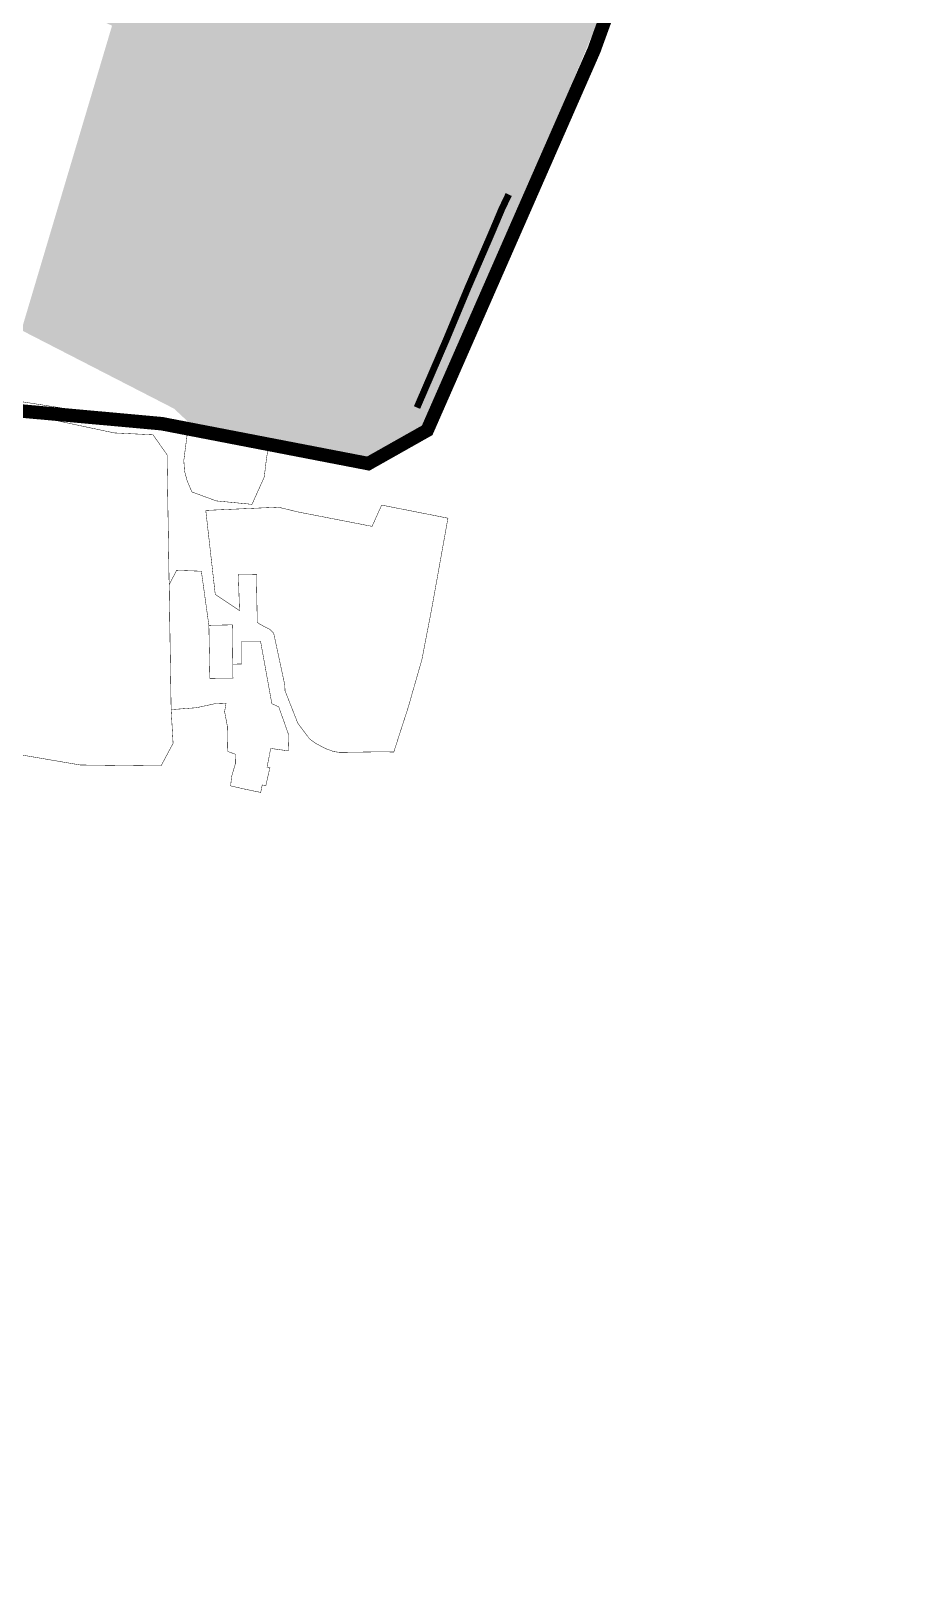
# Model space of a CAD drawing. Header units: millimetres. Extents: x 21689 to 31331, y 37531 to 43751.
# Drawn here: x 30881 to 31265, y 42237 to 42928 of the extents above; entities that cross this region are included whole.
import ezdxf

# ---------------------------------------------------------------- set-up
doc = ezdxf.new("R2010")
doc.units = ezdxf.units.MM
doc.linetypes.add('DASHEDX2', pattern=[1.5, 1, -0.5])
doc.linetypes.add('МЕЖА', pattern=[4, 1, -1, 1, -1])
doc.layers.add('0 . 11 - границы ДМ проект', color=10, linetype='МЕЖА', lineweight=0)
doc.layers.add('CONTUR', color=150, linetype='Continuous', lineweight=9)
doc.layers.add('00 Парки и скверы', color=114, linetype='Continuous', lineweight=9, true_color=0x00a945, transparency=0.5)
doc.layers.add('24. ценная дореволюц постройка', color=192, linetype='Continuous', lineweight=13, transparency=0.4)

# ---------------------------------------------------------------- blocks, each defined once
blk = doc.blocks.new('участки все')
at = {"layer": 'CONTUR', "const_width": 0.2}
blk.add_lwpolyline([(7985.818233109999, 5121.324502109994), (8052.38793546, 5110.87522876), (8067.106031459999, 5107.489879919995), (8097.559540140002, 5102.503597429997), (8144.215778820003, 5093.129239939997), (8170.41209926, 5107.918049379994), (8213.808800580002, 5208.943054449999), (8219.829268759999, 5220.730808389999), (8223.720034940001, 5231.231179219998), (8250.844213310002, 5289.635548149999)], dxfattribs=at)
for points in [[(7903.86391896, 5006.72987199), (7907.25560684, 5006.187941479999), (7906.438372000001, 5000.490478669998), (7908.36979588, 4999.930907509996), (7914.01084118, 4998.694538349998), (7908.23933204, 4975.083009409995), (7949.24936836, 4970.52509553), (8016.163992870003, 4959.090570349996), (8052.07740124, 4958.670678009999), (8057.441531980002, 4968.738498089995), (8056.570802320003, 4983.711761889994), (8054.75621729, 5097.04902857), (8048.522299460001, 5105.93444207), (8031.265151449998, 5106.768680589993), (7988.923581589999, 5115.796977039995), (7979.998528140001, 5117.423630959994), (7962.961935340001, 5065.394721709999), (7917.317175740001, 5076.173585919998), (7915.551578220003, 5076.460619469996), (7903.86391896, 5006.72987199)], [(8063.976732310003, 5108.187792709999), (8067.106031459999, 5107.489879919995), (8097.559540140002, 5102.503597429997), (8100.161262000002, 5101.96376228), (8099.027517670002, 5095.841150859996), (8097.953794929999, 5087.107632559994), (8095.841721460002, 5082.399994619998), (8092.518595479999, 5075.010912749997), (8076.612151020002, 5076.544464679995), (8065.763389170003, 5080.54056229), (8063.661216880003, 5085.622727399997), (8062.515647719999, 5089.830249069994), (8062.20784055, 5094.544940599997), (8063.976732310003, 5108.187792709999)], [(8086.9649078, 5027.746170449995), (8076.184973930002, 5034.931197949997), (8071.9772648, 5072.30545349), (8104.239102750002, 5073.741454619995), (8113.096207580001, 5071.595845009993), (8145.908324610003, 5065.213457619996), (8150.173226500003, 5074.678108119996), (8179.643949169999, 5068.85688154), (8172.394942250001, 5028.428074939998), (8168.050089500001, 5005.904712199997), (8163.930739820001, 4991.577856369993), (8162.133328290002, 4985.215408759999), (8155.582538230003, 4964.915810889994), (8155.54132317, 4964.836442349995), (8151.193435320001, 4964.97301522), (8131.5292591, 4964.694108379998), (8128.765126270002, 4965.076430109998), (8125.18542831, 4966.401235049998), (8120.642344200001, 4968.810785939997), (8118.180187820001, 4970.628477129998), (8112.907252440001, 4977.61918175), (8107.209103270001, 4992.106362039995), (8107.117098260003, 4994.587759119998), (8102.160759460003, 5017.683541039994), (8100.635163750002, 5019.276893229995), (8095.962876150002, 5021.738422989998), (8094.864316430001, 5022.485240459995), (8094.471929520002, 5043.881148689994), (8093.451714120002, 5043.866770189998), (8086.460017320002, 5043.753826819994), (8086.736738410001, 5035.049630169996), (8086.9649078, 5027.746170449995)], [(8058.999243779998, 5045.654294469997), (8070.003397799998, 5045.275801769996), (8073.354807340001, 5021.204596469994), (8073.77411581, 4997.648284899995), (8084.054414080002, 4997.670875209995), (8084.000431410002, 5003.941672649999), (8087.841503530002, 5004.012858629998), (8087.815086500002, 5014.043216419995), (8096.34503738, 5014.042607389995), (8101.35062474, 4986.32609278), (8104.399990330003, 4984.979408), (8108.943680110002, 4972.159896599994), (8108.739762920002, 4965.373050909999), (8100.866191920003, 4966.443603569999), (8100.563909240001, 4964.988238859994), (8099.20919556, 4958.149013879999), (8100.48552179, 4957.909472319996), (8098.683153850002, 4949.917107049994), (8097.067521209998, 4950.201843719995), (8096.387002620003, 4946.902279029993), (8092.758129119999, 4947.627839659996), (8089.977062370001, 4948.210419649993), (8083.210575810001, 4949.744018569997), (8083.044902660001, 4950.026553979995), (8083.454979140002, 4953.950256789998), (8085.1218567, 4959.62470773), (8085.15676957, 4963.864153429997), (8081.75565047, 4965.096224579997), (8081.548415230001, 4976.379345319998), (8080.347462540002, 4982.847703959997), (8080.984728940002, 4986.587928949994), (8076.382307610002, 4986.428400789999), (8067.83372794, 4984.559303049994), (8056.570802320003, 4983.711761889994), (8055.70157704, 5039.274817149999), (8058.999243779998, 5045.654294469997)], [(8083.787978309999, 5021.414844519997), (8084.054414080002, 4997.670875209995), (8073.77411581, 4997.648284899995), (8073.354807340001, 5021.204596469994), (8083.787978309999, 5021.414844519997)]]:
    blk.add_lwpolyline(points, close=True, dxfattribs=at)

msp = doc.modelspace()

# ---------------------------------------------------------------- hatches: boundary and pattern name
at = {"layer": '00 Парки и скверы'}
h = msp.add_hatch(color=256, dxfattribs=at)
h.dxf.hatch_style = 1
edge = h.paths.add_edge_path()
edge.add_line((30837.66564028413, 43448.49250195999), (30812.705, 43443.575))
edge.add_line((30812.705, 43443.575), (30797.5685287, 43373.25902415999))
edge.add_line((30797.5685287, 43373.25902415999), (30627.79324233, 42979.09036925))
edge.add_line((30627.79324233, 42979.09036925), (30572.79299257, 42815.92515511))
edge.add_line((30572.79299257, 42815.92515511), (30581.39016593, 42739.20179252))
edge.add_arc((30249.48384435861, 42713.11291832956), 332.9300762255876, -17.809761889056517, 4.494386422828882, ccw=False)
edge.add_line((30566.45901090272, 42611.28375035737), (30553.34306316, 42565.66186988))
edge.add_line((30553.34306316, 42565.66186988), (30547.39514436, 42556.65297385999))
edge.add_line((30547.39514436, 42556.65297385999), (30525.72109807281, 42505.24778370114))
edge.add_line((30525.72109807281, 42505.24778370114), (30519.59445270215, 42490.08303495483))
edge.add_line((30519.59445270215, 42490.08303495483), (30525.77327844033, 42476.32909762868))
edge.add_line((30525.77327844033, 42476.32909762868), (30531.51630957238, 42468.02733168646))
edge.add_line((30531.51630957238, 42468.02733168646), (30546.18834615622, 42444.39419392675))
edge.add_line((30546.18834615622, 42444.39419392675), (30561.80669526546, 42430.22277882503))
edge.add_line((30561.80669526546, 42430.22277882503), (30568.5166654857, 42426.25480325487))
edge.add_line((30568.5166654857, 42426.25480325487), (30574.00752455966, 42424.05975937121))
edge.add_line((30574.00752455966, 42424.05975937121), (30579.57864578904, 42422.5833032736))
edge.add_line((30579.57864578904, 42422.5833032736), (30596.02313063858, 42421.44534646118))
edge.add_line((30596.02313063858, 42421.44534646118), (30654.79206253201, 42423.33492174573))
edge.add_line((30654.79206253201, 42423.33492174573), (30701.08874625845, 42426.93342907783))
edge.add_line((30701.08874625845, 42426.93342907783), (30760.54269703, 42610.05054054506))
edge.add_line((30760.54269703, 42610.05054054506), (30778.50243595436, 42728.91302362859))
edge.add_line((30778.50243595436, 42728.91302362859), (30803.3609013592, 42817.33160514727))
edge.add_line((30803.3609013592, 42817.33160514727), (30803.3008655, 42917.58893999999))
edge.add_line((30803.3008655, 42917.58893999999), (30727.12125978842, 42949.31015614787))
edge.add_line((30727.12125978842, 42949.31015614787), (30753.54849057009, 43004.99464168134))
edge.add_line((30753.54849057009, 43004.99464168134), (30822.937875, 42972.639149))
edge.add_line((30822.937875, 42972.639149), (30917.04698627026, 42930.24588992725))
edge.add_line((30917.04698627026, 42930.24588992725), (30876.746297, 42794.814263))
edge.add_line((30876.746297, 42794.814263), (30944.611574, 42759.913109))
edge.add_line((30944.611574, 42759.913109), (30954.3674573298, 42750.81159937254))
edge.add_line((30954.3674573298, 42750.81159937254), (31030.73415586495, 42735.24752812337))
edge.add_line((31030.73415586495, 42735.24752812337), (31057.15772466, 42750.27677828999))
edge.add_line((31057.15772466, 42750.27677828999), (31261.16372977, 43239.22040074999))
edge.add_line((31261.16372977, 43239.22040074999), (31200.22801675, 43266.25338926))
edge.add_line((31200.22801675, 43266.25338926), (31159.339921, 43264.733556))
edge.add_line((31159.339921, 43264.733556), (31091.974415, 43325.5783))
edge.add_line((31091.974415, 43325.5783), (31030.83524853704, 43397.77160590068))
edge.add_line((31030.83524853704, 43397.77160590068), (30974.06390645161, 43434.0146775))
edge.add_line((30974.06390645161, 43434.0146775), (30837.66564028413, 43448.49250195999))

# ---------------------------------------------------------------- linework, layer by layer
at = {"layer": '0 . 11 - границы ДМ проект', "color": 7, "linetype": 'DASHEDX2', "lineweight": 100, "ltscale": 9, "transparency": 33554687, "const_width": 6, "flags": 128}
msp.add_lwpolyline([(22946.72510491731, 37638.62634446474), (22902.58275362352, 38352.09544947399), (23040.30552195036, 38403.74699439852), (23117.28987673577, 38401.20998066332), (23331.1420536978, 38342.16201107599), (23767.91543332974, 38429.68248831519), (23839.74239124, 38479.18059107), (23935.86335432742, 38610.41912232844), (23988.40132216, 38646.94820499), (24015.49430024, 38690.25421504), (24098.8452309, 38777.81996658), (24145.02916959996, 38828.88408843358), (24135.93365142038, 38857.74903914007), (24309.79136626136, 39159.02335676074), (24384.57904334093, 39142.81432697957), (24479.69044304418, 39275.03790042002), (24546.54025369158, 39209.37293054136), (24750.00699521847, 39350.12800903574), (25003.87553727916, 39639.79523174531), (25413.16423419, 40107.12354530999), (25363.28122043863, 40286.1963412378), (24989.22853481921, 40491.13671530629), (25395.27705222245, 40838.84090474431), (25660.55687700859, 41058.1212780236), (25845.23661174224, 41208.91797594001), (25792.92225945706, 41266.22521493745), (25888.27287515579, 41383.12165802711), (26058.62504157837, 41521.64746533834), (26092.19545014985, 41658.69000876763), (26130.82507784197, 41752.52885494488), (26159.06766021, 41742.26863351999), (26300.90294768, 42104.40990112), (26325.33535177233, 42112.11412577571), (26524.47797661, 42049.11658247), (26659.51670021, 41994.10879823), (26661.29681694, 41997.38156593999), (26646.24186780636, 42050.66573332276), (26706.45990802, 42026.98113369), (26859.65240616, 41970.83280222), (27006.59161047, 41919.76309608), (27172.97754121135, 41911.40656938787), (27384.06492399187, 41951.12446427483), (27369.53217738251, 42033.5881556695), (27673.2432763, 42086.299163), (27976.36208943, 41979.68805869), (28033.35021731, 41963.2255317), (28102.86024026, 41962.56134384), (28159.53544921, 41928.27357007), (28328.59992242, 41835.13504241), (28499.53452968, 41807.32807047), (28720.17246485, 41761.45017348), (29052.46195313211, 41622.8362771675), (29045.52470487974, 41606.09317728942), (29058.01506483, 41600.91798700999), (29065.19261988, 41619.04810909), (29089.18447916, 41611.33081662), (29476.61138263, 41567.36910858), (29694.10996345, 41552.13846409999), (29707.82845489, 41609.00136489), (29818.275139065, 41584.49707639499), (29941.90103675, 41545.70507110999), (30079.67228635, 41531.56698092), (30099.06303546, 41598.89996296), (30133.54357397405, 41631.14582509244), (30187.92633103131, 41657.25471079486), (30321.6596071154, 41749.6743683796), (30401.38263574907, 41749.67436839595), (30509.19471491012, 41676.73679472978), (30617.63335427429, 41749.6743684403), (30608.36187039, 41787.70236535), (30599.77219858887, 41907.49940916979), (30613.24786402192, 41930.64783038972), (30611.36174401594, 41954.38579577781), (30596.20036098, 41953.50793184999), (30593.66803204827, 42010.24730760449), (30597.05242802, 42063.37447629), (30605.37673080241, 42235.81472535373), (30665.45288897015, 42236.16617940241), (30657.33209828, 42284.13072247), (30610.31596798244, 42363.40028195169), (30625.51081777, 42373.5175948), (30633.15317981222, 42373.02058397977), (30649.52445566, 42377.67990423), (30654.80521015, 42423.44887381999), (30716.02784902182, 42430.23311197), (30760.54269703, 42567.64931254999), (30765.79914673, 42586.35875087), (30791.94896227, 42710.48550226), (30846.36596234, 42699.40050186), (30866.74415354, 42759.78235986999), (30939.13356086, 42753.23395767), (31030.96140422, 42735.48796885), (31057.15772466, 42750.27677828999), (31131.35464117867, 42919.39390898121), (31178.70652303, 43049.99406818), (31223.89605601, 43155.77153143999), (31261.16372977, 43239.22040074999), (31200.22801675, 43266.25338926), (31159.04111994206, 43264.61713918535), (31092.90331316364, 43324.58746368033), (31030.83524853704, 43397.77160590068), (30974.06390645161, 43434.0146775), (30837.6789623, 43448.49250195999), (30812.705, 43443.575), (30797.5685287, 43373.25902415999), (30670.04491227509, 43084.43450838327), (30627.79324233, 42979.09036925), (30572.79299257, 42815.92515511), (30581.39016593, 42739.20179252), (30580.07135906, 42670.05223768999), (30572.53432323, 42633.01777761), (30553.34306316, 42565.66186988), (30547.39514436, 42556.65297385999), (30525.72109807281, 42505.24778370114), (30514.50603629337, 42510.1075917977), (30479.51154115131, 42425.85737494091), (30461.95050270375, 42345.3832640727), (30464.74984954377, 42236.14262650891), (30403.52050363, 42231.71695613999), (30361.99926578958, 42222.30444943784), (30262.36972906, 42221.18809992), (30097.98451162034, 42200.40990911882), (30088.9462716438, 42269.8882103679), (30058.49243754998, 42273.90206414821), (30000.91284802227, 42267.83146293058), (30008.92580966462, 42181.87578158897), (29926.0240286, 42170.85978648), (29838.03744895606, 42159.36450204132), (29837.12383709, 42151.41822664), (29801.61662566, 42150.51865913999), (29804.07857113, 42118.48481974), (29746.29346473, 42112.7697388), (29727.00532503, 42117.6116394), (29726.76722718, 42121.26287929999), (29669.98646400891, 42116.48262229375), (29667.12373654, 42186.75173099), (29663.62250802323, 42276.82476183268), (29664.83122397, 42334.19663553), (29729.6717126, 42336.193867), (29743.29418113489, 42425.80320210827), (29681.44663512, 42426.64211347999), (29599.85191165767, 42422.04241824291), (29585.2883337, 42460.05436807999), (29593.54794175791, 42547.89601419552), (29586.22551206196, 42640.93108877819), (29612.42445620809, 42670.25992293473), (29566.57327661007, 42703.24376872109), (29536.54874412536, 42712.38059703462), (29485.12816521317, 42721.10504353844), (29445.22086842424, 42718.94205858544), (29271.8683758008, 42704.275412847), (29252.91371590861, 42692.41130837031), (29197.94774281655, 42673.03837105441), (29178.85069025564, 42668.76578992854), (29146.59228414582, 42665.68223076125), (29091.04407576824, 42663.10135964528), (29090.11812220958, 42694.3862204944), (29093.43460651, 42735.40527866999), (29109.45848563, 42731.73992254), (29114.94309622, 42754.24594576), (29105.61053462, 42762.56884649), (29115.29978938, 42813.46049171998), (29163.59491738, 42900.00099385998), (29195.32188205725, 42957.40854522219), (29200.52688315276, 43020.60481448934), (29169.0348664884, 43102.91209733505), (29094.38675376727, 43130.15592398119), (29034.06840834477, 43130.53740879444), (28931.04700203988, 43118.36538761878), (28819.40132517502, 43060.1083569729), (28798.63147856092, 43021.64063544854), (28799.7435021884, 42985.87842207693), (28707.96440893, 42909.0252998), (28686.58712993, 42891.67506201), (28665.24172863, 42871.73188222), (28655.12156687, 42859.96682858), (28647.8454703233, 42848.50093817119), (28636.34679172, 42823.08426065998), (28630.35631558, 42817.17597907998), (28632.11378886, 42786.96902715998), (28651.55515831, 42783.79133726), (28691.77825436, 42770.27542617), (28688.63081614, 42759.99360695), (28685.89634234, 42758.395475), (28674.40357506, 42734.05142049), (28670.95833958, 42721.95415807), (28465.92243485, 42806.49441173999), (28422.23013497, 42822.02345847999), (28375.90015172562, 42835.07284409375), (28353.71044403, 42839.03267097), (28334.90488412, 42842.59063102999), (28324.44671292, 42844.67077209), (28310.37114872, 42860.63633377), (28285.15205339, 42868.53187519), (28273.81454987, 42871.96611958), (28249.68513326, 42869.3955872), (28186.52221434, 42849.6226981), (28159.72536623, 42849.83301478), (28118.7520382, 42863.99044072), (28094.80339647, 42888.24721246999), (28084.70744497, 42900.92183890999), (28068.74021725, 42924.61639976), (28025.61975184, 42901.73660556), (28004.08109117972, 42892.69564847947), (27951.91534533, 42913.21458231), (27851.65384584, 42849.78959597999), (27793.90021593, 42819.52381693), (27766.58818120009, 42881.70391995375), (27711.87730359, 42969.56031198999), (27682.20288296, 43019.56488889), (27636.09043013979, 43064.50141860492), (27679.03864238, 43117.90435856), (27700.15518098, 43145.10110915), (27730.28271017, 43232.44009601999), (27705.34812259, 43256.96201344999), (27691.78757115, 43306.55985731), (27688.55318108, 43316.06942275), (27675.10490733, 43337.73544350999), (27671.01535535, 43346.90810372999), (27667.81279636, 43356.53718306), (27665.86817049, 43367.33700387), (27665.76157527, 43376.04867013999), (27664.77821631, 43381.0537483), (27419.58575883, 43272.55799286), (27422.81890232, 43266.22781288), (27362.66618872, 43207.29930538999), (27358.27070715, 43197.79592644), (27315.1139971, 43177.12668317), (27276.84908718915, 43176.61480263399), (27257.44257907, 43175.75043457), (27253.83522487, 43180.49569694), (27248.87528509, 43187.0316803), (27238.09405866, 43198.05682708), (27218.2906013, 43206.98012085999), (27213.36000158, 43207.59562595), (27202.43088473, 43208.96298995999), (27239.74494121, 43225.54168404), (27236.35203919, 43231.88367116999), (27229.04059708, 43245.5056996), (27224.7919333, 43253.43079929), (27207.05858072, 43286.52251904), (27191.90159477, 43314.8047647), (27189.95716867, 43318.43455863999), (27109.8155034583, 43276.32721771863), (27075.56251106304, 43340.35164834721), (27088.28707410454, 43348.01419796925), (27054.82285237402, 43405.38715549072), (27040.01979227071, 43396.5861994771), (27025.14479362, 43422.09829729), (27004.0522851, 43461.84151952), (26932.7948389365, 43645.54539120022), (26914.14332032, 43691.79969043), (26899.52170033536, 43700.4603268652), (26872.12889142, 43716.99325630999), (26742.38825656, 43504.7787994), (26736.34406321, 43496.67130718), (26723.67678734062, 43483.84389091872), (26681.04643538447, 43469.92038556974), (26667.11473136, 43474.54131756999), (26618.21939752, 43488.580173), (26621.70934231434, 43502.66356837877), (26587.49212292, 43510.32086384), (26573.52049759, 43508.91481131), (26527.89831783, 43493.7733508), (26492.74337841, 43503.26176598), (26478.24389174, 43499.38377904), (26452.06606417, 43505.4146991), (26442.19252203, 43502.57587906), (26426.70071564, 43506.38314202), (26416.40311168401, 43498.79249127808), (26374.87207378044, 43508.44730635364), (26369.59399416, 43485.7275049), (26357.37897582, 43433.16417905), (26343.06381791, 43372.10294825), (26343.6786678, 43335.85391939999), (26278.09074762, 43335.36827745), (26275.09534301, 43319.34402715), (26179.58192185, 43336.14676937), (26136.0703548, 43350.43318253), (26129.55201155, 43332.91286215), (26114.20971186, 43338.64784688), (26048.35506142, 43335.76626929), (26042.26797116, 43335.95948355999), (26041.86472939, 43305.05540941), (26039.99378916, 43285.4039008), (25993.77193184, 43297.06179436), (25935.5510216779, 43314.57112050176), (25864.48503190899, 43314.71083805125), (25836.10421571, 43306.43559883999), (25791.05976241, 43309.43539477998), (25778.10259833695, 43340.97405016523), (25720.40281878272, 43383.90496312183), (25692.70917659845, 43506.69747200866), (25567.19248572541, 43536.12495177098), (25552.485220205, 43470.44520091499), (25520.71834065221, 43350.23187363416), (25464.4193899, 43088.87516373), (25450.37931466959, 42940.3471690628), (25403.20398030043, 42900.12233338031), (25517.16577832257, 42564.61468707081), (25324.39, 42333.51), (25231.57343895118, 42248.42380332648), (25084.91206923162, 42241.31572626211), (25004.68427812343, 42115.84432806293), (25034.0844805, 42028.82343563), (25232.98165127, 41677.08484062), (25331.23967759573, 41588.66101974178), (25222.08178721968, 41431.41821567321), (24497.00343557051, 41147.15772830281), (24469.59886480553, 41188.24109533481), (24382.78211162263, 41181.72546859383), (24281.81137437659, 41064.61982370604), (24269.00214148412, 41033.06436629904), (24267.5245085035, 40970.79496606808), (24345.86288296, 40986.53512072999), (24396.82001098, 40849.89746461), (24260.72878449457, 40587.69677080877), (24122.5424571325, 40455.82937472835), (24175.54668137, 40365.14828987), (24087.33073385638, 40202.94605711414), (23882.35419247703, 40127.12856999471), (23799.32385404936, 39897.89063100012), (23757.22793379682, 39543.03647117824), (23644.4867355699, 39442.47849711501), (23258.99204067956, 39279.21955462926), (23188.93464728753, 39177.23856888045), (23155.23171305243, 38943.77132317437), (22794.4181132699, 38626.81787743152), (22640.54748192608, 38070.59207357608), (22681.17562130765, 37890.90838970592), (22868.63737157313, 37599.25017902408), (22946.72510491731, 37638.62634446474)], close=True, dxfattribs=at)
at = {"layer": '24. ценная дореволюц постройка', "const_width": 3}
msp.add_lwpolyline([(31093.41762822916, 42855.16011759653), (31090.36260845416, 42848.78758711162), (31085.69923669522, 42837.74027713828), (31075.18906057348, 42813.46681638478), (31065.8056079784, 42790.92997770376), (31052.64021811187, 42760.41190827768)], dxfattribs=at)

# ---------------------------------------------------------------- block references
at = {"layer": 'CONTUR'}
msp.add_blockref('участки все', (22886.7456254, 37642.35872891001), dxfattribs=at)

doc.saveas('drawing.dxf')
